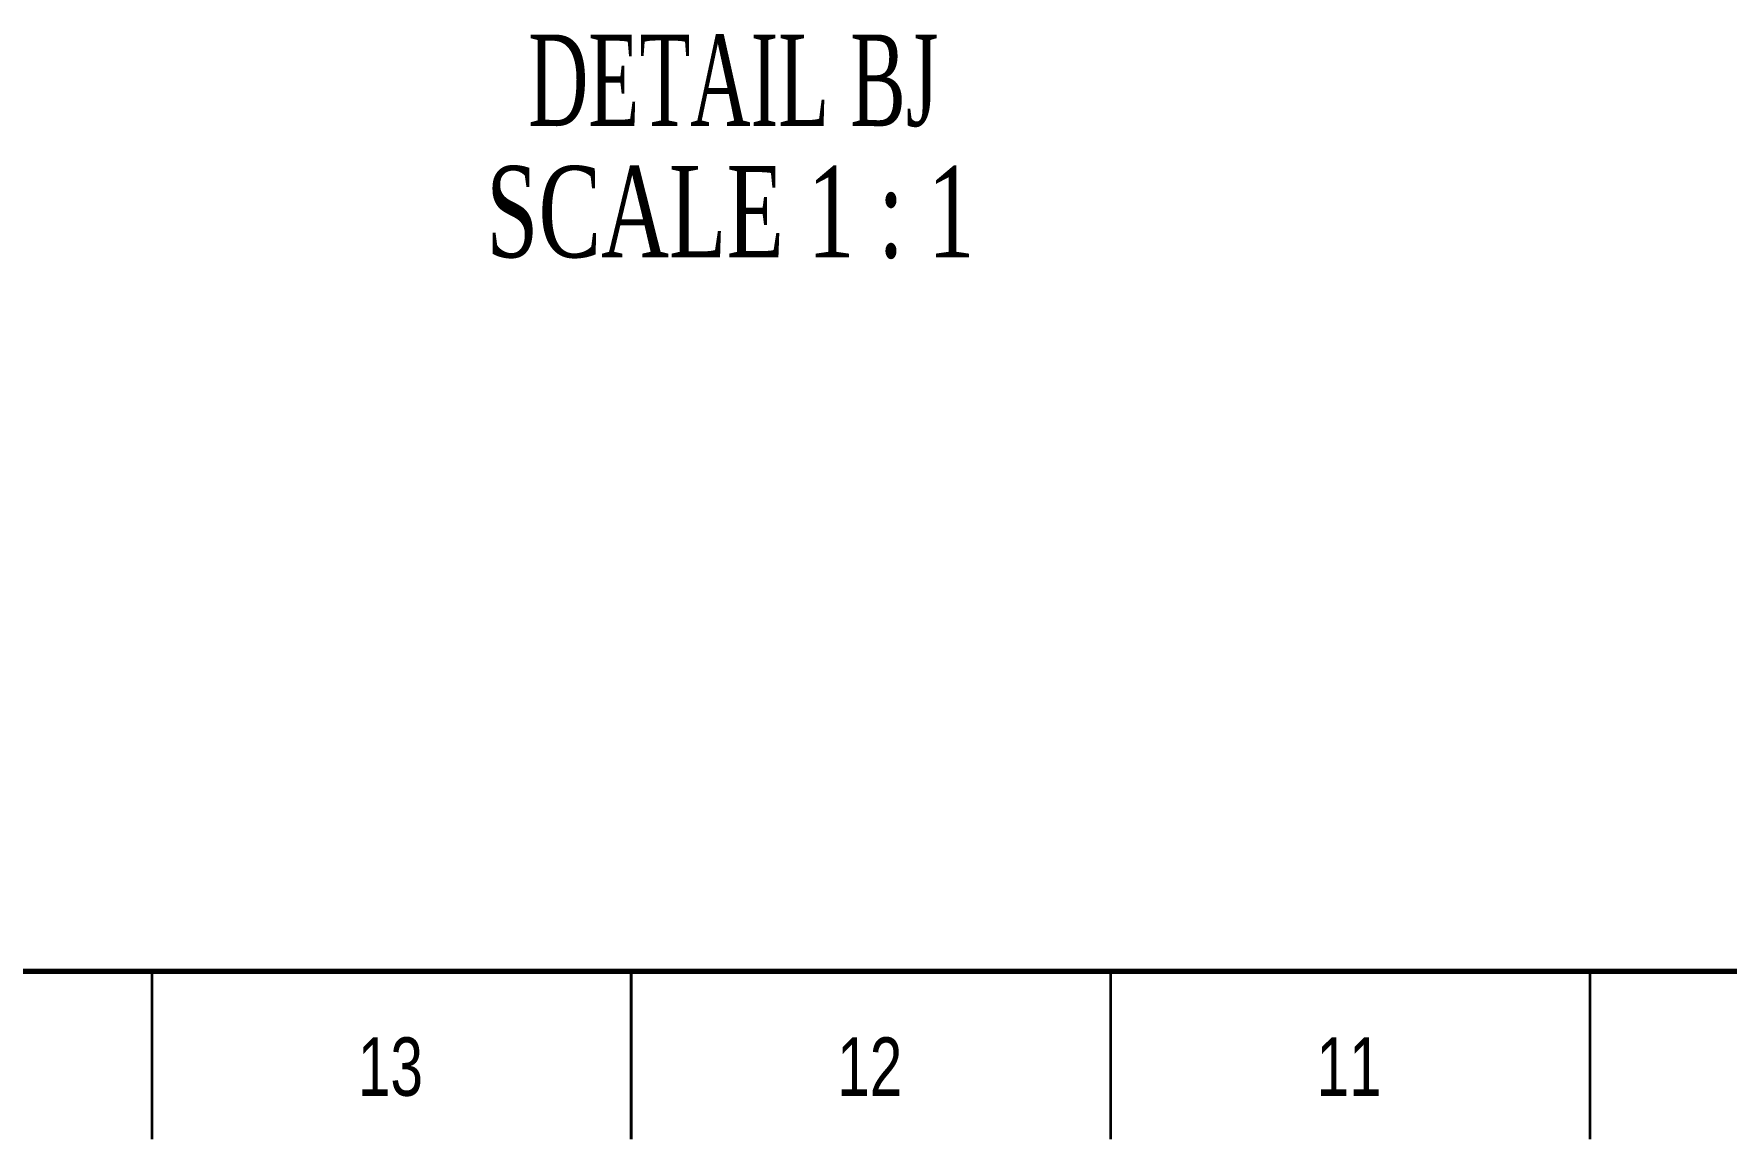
# Model space of a CAD drawing. Header units: millimetres. Extents: x 2 to 1187, y 2 to 839.
# Drawn here: x 532.2 to 708.7, y 2.5 to 117.8 of the extents above; entities that cross this region are included whole.
import ezdxf

# ---------------------------------------------------------------- set-up
doc = ezdxf.new("R2010")
doc.units = ezdxf.units.MM
doc.styles.add('SLDTEXTSTYLE0', font='TXT', dxfattribs={"width": 0.75})
doc.styles.add('SLDTEXTSTYLE2', font='TXT', dxfattribs={"width": 0.605, "bigfont": 'bigfont'})
doc.styles.add('SLDTEXTSTYLE3', font='TXT', dxfattribs={"width": 0.681818})

msp = doc.modelspace()

# ---------------------------------------------------------------- linework, layer by layer
at = {"color": 7, "linetype": 'Continuous', "lineweight": 70}
msp.add_line((1169, 20), (20, 20), dxfattribs=at)
at = {"color": 7, "linetype": 'Continuous', "lineweight": 35}
for p, q in [((544.5, 20), (544.5, 2.5)), ((594.5, 2.499), (594.5, 20.001)), ((594.5, 20), (594.5, 2.5)), ((644.5, 20), (644.5, 2.5)), ((694.5, 20), (694.5, 2.5))]:
    msp.add_line(p, q, dxfattribs=at)

# ---------------------------------------------------------------- texts
at = {"color": 7, "linetype": 'Continuous', "lineweight": 0, "attachment_point": 2}
for s, insert, char_height, style in [('{\\fTimes New Roman|b0|i0|c0|p18;DETAIL BJ}', (605.133656, 117.718758), 9.525, 'SLDTEXTSTYLE2'), ('{\\fTimes New Roman|b0|i0|c0|p18;SCALE 1 : 1}', (604.842614, 104.018758), 9.525, 'SLDTEXTSTYLE3'), ('13', (569.377233, 13.11369), 6.096, 'SLDTEXTSTYLE0'), ('12', (619.377233, 13.11369), 6.096, 'SLDTEXTSTYLE0'), ('11', (669.377233, 13.11369), 6.096, 'SLDTEXTSTYLE0')]:
    msp.add_mtext(s, dxfattribs=dict(at, insert=insert, char_height=char_height, style=style))

doc.saveas('drawing.dxf')
